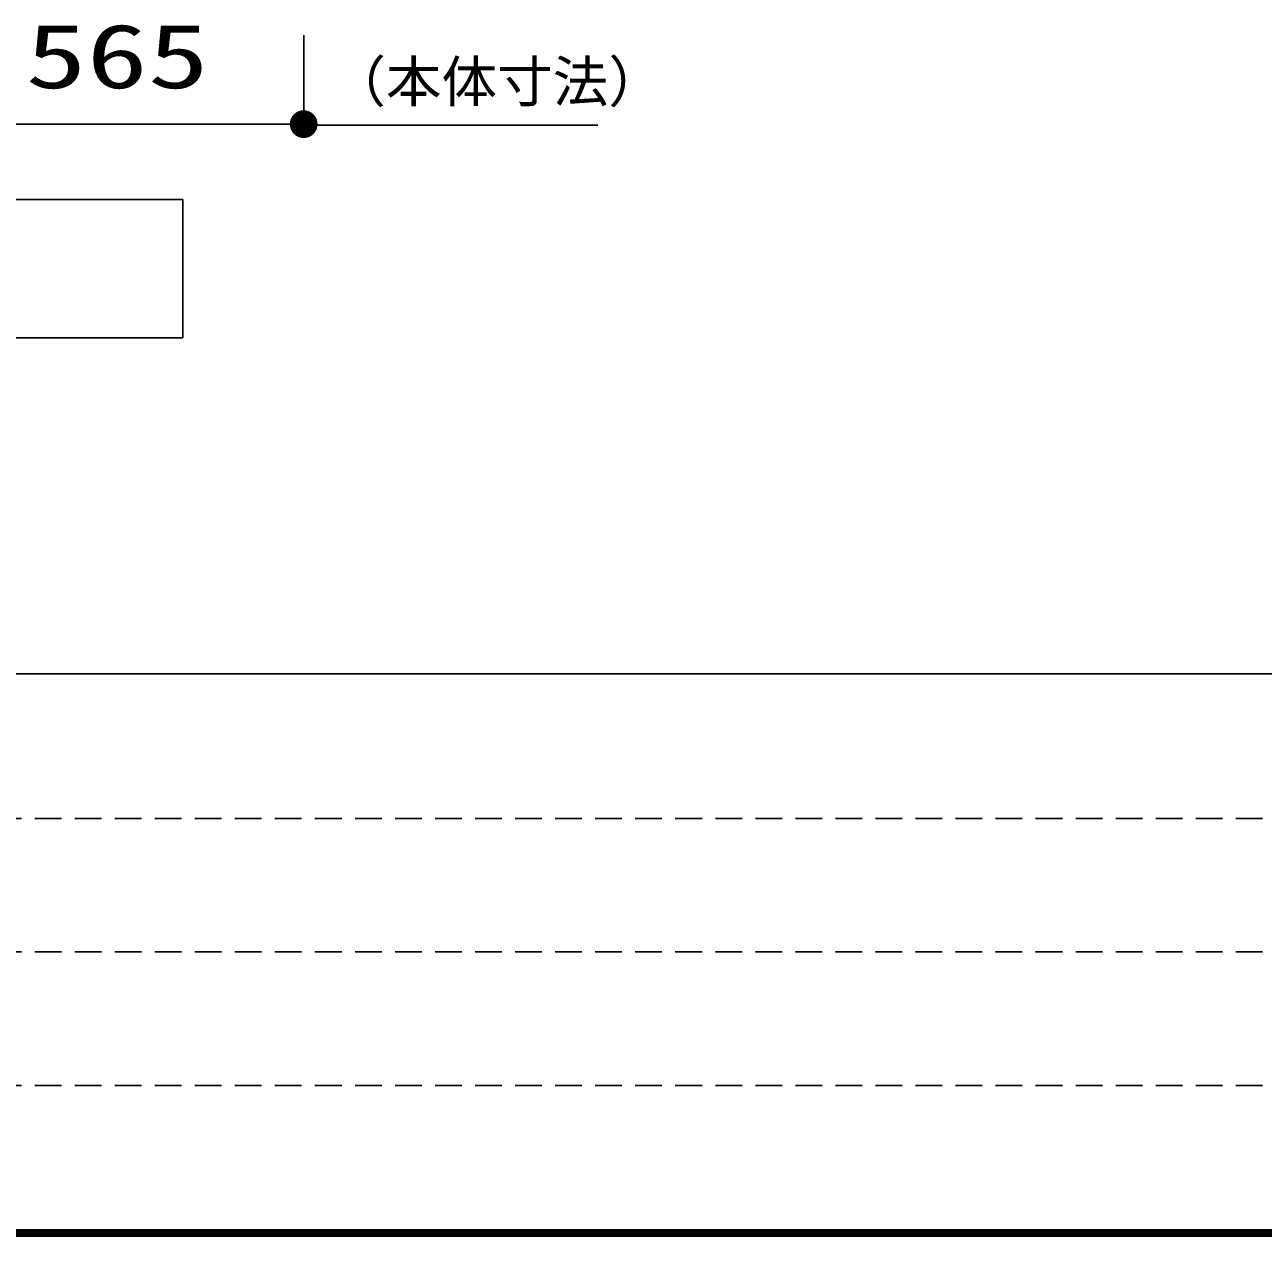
# Model space of a CAD drawing. Units: millimetres, scale not verified. Extents: x -10044 to 7274, y -6719 to 5358.
# Drawn here: x -3860 to -2190, y -6227 to -4593 of the extents above; entities that cross this region are included whole.
import ezdxf
from ezdxf.enums import TextEntityAlignment as Align

# ---------------------------------------------------------------- set-up
doc = ezdxf.new("R2010")
doc.units = ezdxf.units.MM
doc.header["$LTSCALE"] = 30
doc.linetypes.add('DASHED1', pattern=[1.8, 1.2, -0.6])
for name, color, linetype, lineweight in [('0-1_KIKI', 3, 'Continuous', 25), ('0-6_SUNPO', 7, 'Continuous', 25), ('0-7_07', 7, 'Continuous', 25)]:
    doc.layers.add(name, color=color, linetype=linetype, lineweight=lineweight)
doc.styles.add('MS Gothic', font='')
doc.styles.add('ＭＳ ゴシック', font='')
doc.styles.get('MS Gothic').set_extended_font_data('MS Gothic')
doc.styles.get('ＭＳ ゴシック').set_extended_font_data('MS Gothic')

msp = doc.modelspace()

# ---------------------------------------------------------------- linework, layer by layer
at = {"layer": '0-1_KIKI'}
msp.add_lwpolyline([(-3646.83, -5015.06), (-3646.83, -4828.75), (-5676.16, -4828.75), (-5676.16, -5015.06)], close=True, dxfattribs=at)
at = {"layer": '0-6_SUNPO', "color": 4}
for p, q in [((-3483.7, -4607.11), (-3483.7, -4727.11)), ((-4048.99, -4727.11), (-3483.7, -4727.11)), ((-3483.7, -4728.61), (-3086.82, -4728.61))]:
    msp.add_line(p, q, dxfattribs=at)
at = {"layer": '0-6_SUNPO'}
for points in [[(-3490.87, -4709.79), (-3483.7, -4727.11), (-3494.12, -4711.52)], [(-3487.36, -4708.72), (-3483.7, -4727.11), (-3490.87, -4709.79)], [(-3483.7, -4708.36), (-3483.7, -4727.11), (-3487.36, -4708.72)], [(-3480.04, -4708.72), (-3483.7, -4727.11), (-3483.7, -4708.36)], [(-3476.52, -4709.79), (-3483.7, -4727.11), (-3480.04, -4708.72)], [(-3473.28, -4711.52), (-3483.7, -4727.11), (-3476.52, -4709.79)], [(-3502.09, -4723.45), (-3483.7, -4727.11), (-3502.45, -4727.11)], [(-3502.45, -4727.11), (-3483.7, -4727.11), (-3502.09, -4730.77)], [(-3501.02, -4719.93), (-3483.7, -4727.11), (-3502.09, -4723.45)], [(-3502.09, -4730.77), (-3483.7, -4727.11), (-3501.02, -4734.28)], [(-3499.29, -4716.69), (-3483.7, -4727.11), (-3501.02, -4719.93)], [(-3501.02, -4734.28), (-3483.7, -4727.11), (-3499.29, -4737.53)], [(-3496.96, -4713.85), (-3483.7, -4727.11), (-3499.29, -4716.69)], [(-3499.29, -4737.53), (-3483.7, -4727.11), (-3496.96, -4740.37)], [(-3494.12, -4711.52), (-3483.7, -4727.11), (-3496.96, -4713.85)], [(-3496.96, -4740.37), (-3483.7, -4727.11), (-3494.12, -4742.7)], [(-3494.12, -4742.7), (-3483.7, -4727.11), (-3490.87, -4744.43)], [(-3490.87, -4744.43), (-3483.7, -4727.11), (-3487.36, -4745.5)], [(-3487.36, -4745.5), (-3483.7, -4727.11), (-3483.7, -4745.86)], [(-3470.44, -4713.85), (-3483.7, -4727.11), (-3473.28, -4711.52)], [(-3468.11, -4716.69), (-3483.7, -4727.11), (-3470.44, -4713.85)], [(-3466.38, -4719.93), (-3483.7, -4727.11), (-3468.11, -4716.69)], [(-3465.31, -4723.45), (-3483.7, -4727.11), (-3466.38, -4719.93)], [(-3464.95, -4727.11), (-3483.7, -4727.11), (-3465.31, -4723.45)], [(-3483.7, -4745.86), (-3483.7, -4727.11), (-3480.04, -4745.5)], [(-3480.04, -4745.5), (-3483.7, -4727.11), (-3476.52, -4744.43)], [(-3476.52, -4744.43), (-3483.7, -4727.11), (-3473.28, -4742.7)], [(-3473.28, -4742.7), (-3483.7, -4727.11), (-3470.44, -4740.37)], [(-3470.44, -4740.37), (-3483.7, -4727.11), (-3468.11, -4737.53)], [(-3468.11, -4737.53), (-3483.7, -4727.11), (-3466.38, -4734.28)], [(-3466.38, -4734.28), (-3483.7, -4727.11), (-3465.31, -4730.77)], [(-3465.31, -4730.77), (-3483.7, -4727.11), (-3464.95, -4727.11)]]:
    msp.add_solid(points, dxfattribs=at)
at = {"layer": '0-7_07'}
for p, q in [((-8904.47, -5468.41), (7265.53, -5468.41)), ((7273.93, -6226.81), (-8912.87, -6226.81)), ((7273.33, -6226.21), (-8912.27, -6226.21)), ((7272.73, -6225.61), (-8911.67, -6225.61)), ((7272.13, -6225.01), (-8911.07, -6225.01)), ((7271.53, -6224.41), (-8910.47, -6224.41)), ((7270.93, -6223.81), (-8909.87, -6223.81)), ((7270.33, -6223.21), (-8909.27, -6223.21)), ((7269.73, -6222.61), (-8908.67, -6222.61)), ((7269.13, -6222.01), (-8908.07, -6222.01)), ((7268.53, -6221.41), (-8907.47, -6221.41)), ((7267.93, -6220.81), (-8906.87, -6220.81)), ((7267.33, -6220.21), (-8906.27, -6220.21)), ((7266.73, -6219.61), (-8905.67, -6219.61)), ((7266.13, -6219.01), (-8905.07, -6219.01)), ((-8904.47, -6218.41), (7265.53, -6218.41))]:
    msp.add_line(p, q, dxfattribs=at)
at = {"layer": '0-7_07', "linetype": 'DASHED1'}
for p, q in [((-894.47, -5663.41), (-8904.47, -5663.41)), ((-894.47, -5843.41), (-8904.47, -5843.41)), ((-894.47, -6023.41), (-8904.47, -6023.41))]:
    msp.add_line(p, q, dxfattribs=at)

# ---------------------------------------------------------------- texts
at = {"layer": '0-6_SUNPO', "color": 3, "style": 'ＭＳ ゴシック', "width": 1.4}
msp.add_text('565', height=86.59, dxfattribs=at).set_placement((-3858.92, -4704.61), align=Align.BOTTOM_LEFT)
at = {"layer": '0-6_SUNPO', "color": 4, "style": 'MS Gothic'}
msp.add_text('（本体寸法）', height=54.99, dxfattribs=at).set_placement((-3447.88, -4713.61), align=Align.BOTTOM_LEFT)

doc.saveas('drawing.dxf')
